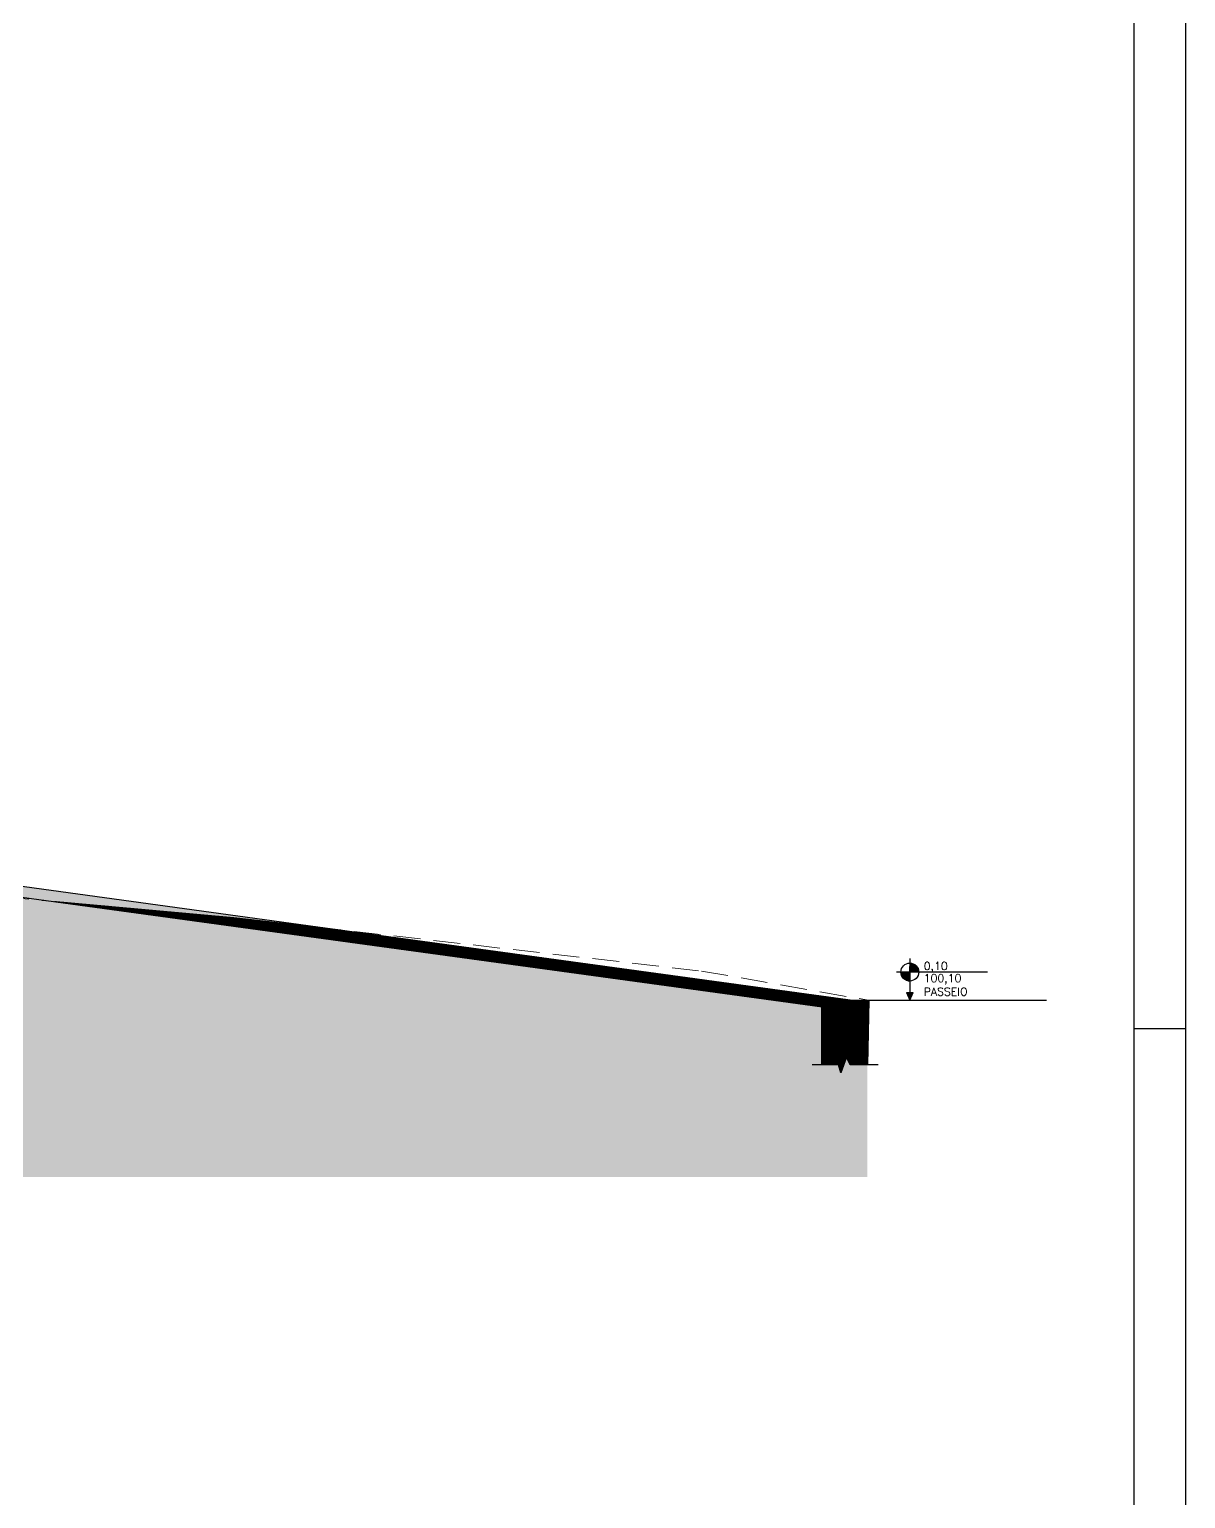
# Model space of a CAD drawing. Header units: inches. Extents: x 580771 to 672494, y 7715997 to 7829530.
# Drawn here: x 655520 to 656604, y 7717375 to 7718752 of the extents above; entities that cross this region are included whole.
import ezdxf

# ---------------------------------------------------------------- set-up
doc = ezdxf.new("R2010")
doc.units = ezdxf.units.IN
doc.header["$MEASUREMENT"] = 0
doc.linetypes.add('DASHED2', pattern=[0.375, 0.25, -0.125])
for name, color, linetype, lineweight in [('ARQ-01', 1, 'Continuous', 13), ('ARQ-06', 6, 'Continuous', 60), ('MEIO_FIO', 7, 'Continuous', 0)]:
    doc.layers.add(name, color=color, linetype=linetype, lineweight=lineweight)
for name, color, linetype in [('Block1', 1, 'Continuous'), ('NIVEL', 2, 'Continuous'), ('P01', 1, 'Continuous'), ('P02', 2, 'Continuous'), ('P06', 6, 'Continuous'), ('parede', 6, 'Continuous')]:
    doc.layers.add(name, color=color, linetype=linetype)
doc.styles.add('ROMANS', font='romans', dxfattribs={"height": 0.2})

# ---------------------------------------------------------------- blocks, each defined once
blk = doc.blocks.new('A0')
at = {"color": 0}
blk.add_lwpolyline([(2.5, 1), (2.5, 83.1), (117.9, 83.1), (117.9, 1)], close=True, dxfattribs=at)
at = {"layer": 'P02'}
blk.add_line((117.9, 29.7), (118.9, 29.7), dxfattribs=at)
blk.add_lwpolyline([(0, 0), (0, 84.1), (118.9, 84.1), (118.9, 0)], close=True, dxfattribs=at)
blk = doc.blocks.new('*X32')
at = {"color": 0}
for p, q in [((-1695, 3880), (-1692, 3880)), ((-1694.9, 3879), (-1692, 3879)), ((-1694.7, 3878), (-1692, 3878)), ((-1694.5, 3877), (-1692, 3877)), ((-1692, 3876), (-1692, 3880.7)), ((-1691, 3876), (-1691, 3880.7)), ((-1690, 3876), (-1690, 3880.7)), ((-1689, 3876), (-1689, 3880.7)), ((-1688, 3876), (-1688, 3880.7)), ((-1687, 3876), (-1687, 3880.7)), ((-1686, 3876), (-1686, 3880.7)), ((-1686, 3880), (-1683, 3880)), ((-1686, 3879), (-1683, 3879)), ((-1686, 3878), (-1683, 3878)), ((-1686, 3877), (-1683, 3877)), ((-1683, 3892), (-1680, 3892)), ((-1683, 3891), (-1680, 3891)), ((-1683, 3890), (-1680, 3890)), ((-1683, 3889), (-1680, 3889)), ((-1683, 3882), (-1683, 3888)), ((-1683, 3888), (-1680, 3888)), ((-1683, 3882), (-1680, 3882)), ((-1683, 3881), (-1680, 3881)), ((-1682, 3882), (-1682, 3888)), ((-1681, 3882), (-1681, 3888)), ((-1680, 3888), (-1680, 3892.3)), ((-1680, 3882), (-1680, 3888)), ((-1680, 3888), (-1674, 3888)), ((-1680, 3887), (-1674, 3887)), ((-1680, 3886), (-1674, 3886)), ((-1680, 3885), (-1674, 3885)), ((-1680, 3884), (-1674, 3884)), ((-1680, 3883), (-1674, 3883)), ((-1680, 3880.7), (-1680, 3882)), ((-1680, 3882), (-1674, 3882)), ((-1679, 3888), (-1679, 3892)), ((-1679, 3880.7), (-1679, 3882)), ((-1678, 3888), (-1678, 3891.6)), ((-1678, 3880.7), (-1678, 3882)), ((-1677, 3888), (-1677, 3891.1)), ((-1677, 3880.7), (-1677, 3882)), ((-1676, 3888), (-1676, 3890.4)), ((-1676, 3880.7), (-1676, 3882)), ((-1675, 3888), (-1675, 3889.6)), ((-1675, 3880.7), (-1675, 3882)), ((-1674, 3888), (-1674, 3888.6)), ((-1674, 3882), (-1674, 3888)), ((-1674, 3888), (-1673.5, 3888)), ((-1674, 3880.7), (-1674, 3882)), ((-1674, 3882), (-1671.1, 3882)), ((-1674, 3881), (-1671.1, 3881)), ((-1673, 3882), (-1673, 3887.2)), ((-1672, 3882), (-1672, 3885.4)), ((-1694.1, 3876), (-1692, 3876)), ((-1694, 3875.8), (-1694, 3876)), ((-1693, 3874), (-1693, 3876)), ((-1692, 3872.7), (-1692, 3876)), ((-1692, 3876), (-1686, 3876)), ((-1692, 3875), (-1686, 3875)), ((-1692, 3874), (-1686, 3874)), ((-1692, 3873), (-1686, 3873)), ((-1691.3, 3872), (-1686, 3872)), ((-1690.1, 3871), (-1686, 3871)), ((-1688.5, 3870), (-1686, 3870)), ((-1688, 3869.8), (-1688, 3870)), ((-1687, 3869.4), (-1687, 3870)), ((-1686, 3870), (-1686, 3876)), ((-1686, 3876), (-1683, 3876)), ((-1686, 3869.1), (-1686, 3870)), ((-1686, 3870), (-1683, 3870)), ((-1685.8, 3869), (-1683, 3869)), ((-1685, 3870), (-1685, 3876)), ((-1684, 3870), (-1684, 3876))]:
    blk.add_line(p, q, dxfattribs=at)
blk = doc.blocks.new('nível corte')
at = {"layer": 'NIVEL', "color": 2, "linetype": 'Continuous'}
for p, q in [((172038.5, 10236.2), (172038.5, 10197.3)), ((172111.3, 10223.6), (172025.9, 10223.6)), ((172035.5, 10204.3), (172038.5, 10197.3)), ((172035.5, 10204.3), (172041.5, 10204.3)), ((172038.5, 10197.3), (172041.5, 10204.3))]:
    blk.add_line(p, q, dxfattribs=at)
blk.add_circle((172038.5, 10223.6), 8.4, dxfattribs=at)
blk.add_solid([(172035.5, 10204.3), (172038.5, 10197.3), (172041.5, 10204.3), (172038.5, 10197.3)], dxfattribs=at)
at = {"layer": 'NIVEL', "color": 1, "linetype": 'Continuous', "xscale": 0.7000000000116415, "yscale": 0.7000000000116415, "zscale": 0.7000000000116415}
blk.add_blockref('*X32', (173216.6, 7507.1), dxfattribs=at)

msp = doc.modelspace()

# ---------------------------------------------------------------- hatches: boundary and pattern name
at = {"layer": 'ARQ-01'}
h = msp.add_hatch(dxfattribs=at)
h.set_pattern_fill('ANSI31', color=256)
h.set_pattern_definition([(45, (0, 0), (-0.0883883476483, 0.0883883476483), [])])
h.paths.add_polyline_path([(656306.492, 7717841.769), (656305.347, 7717841.969), (656290.204, 7717841.969), (655802.188, 7717908.896), (655712.519, 7717919.142), (655541.09, 7717934.609), (656263.099, 7717835.593), (656263.099, 7717781.081), (656278.515, 7717781.081), (656280.57, 7717773.655), (656285.965, 7717788.356), (656289.276, 7717781.081), (656305.347, 7717781.081)])
at = {"layer": 'Block1'}
h = msp.add_hatch(dxfattribs=at)
h.set_pattern_fill('EARTH', color=256, scale=150, angle=45, style=0, double=1)
h.paths.add_polyline_path([(656263.099, 7717835.593), (655541.09, 7717934.609), (655342.269, 7717952.548), (655342.269, 7717914.881), (655327.12, 7717914.881), (655325.065, 7717907.455), (655319.67, 7717922.157), (655316.358, 7717914.881), (655300.287, 7717914.881), (655300.287, 7717956.336), (655237.851, 7717961.969), (654392.269, 7717961.969), (654392.269, 7717917.458), (654376.197, 7717917.458), (654372.886, 7717924.733), (654367.491, 7717910.031), (654365.436, 7717917.458), (654350.02, 7717917.458), (654350.02, 7717971.969), (654042.25, 7717971.969), (654042.25, 7717917.458), (654026.179, 7717917.458), (654022.868, 7717924.733), (654017.472, 7717910.031), (654015.418, 7717917.458), (654000.002, 7717917.458), (654000.002, 7717971.969), (653226.006, 7717971.969), (653226.006, 7717917.458), (653209.935, 7717917.458), (653206.623, 7717924.733), (653201.228, 7717910.031), (653199.173, 7717917.458), (653183.758, 7717917.458), (653183.758, 7717971.969), (652591.883, 7717971.969), (652591.883, 7717917.458), (652575.812, 7717917.458), (652572.501, 7717924.733), (652567.105, 7717910.031), (652565.051, 7717917.458), (652549.635, 7717917.458), (652549.635, 7717971.969), (651924.517, 7717971.969), (651924.517, 7717912.458), (651908.446, 7717912.458), (651905.134, 7717919.733), (651899.739, 7717905.031), (651897.684, 7717912.458), (651882.269, 7717912.458), (651882.269, 7717956.969), (651326.079, 7717956.969), (651326.079, 7717902.458), (651310.008, 7717902.458), (651306.697, 7717909.733), (651301.301, 7717895.031), (651299.247, 7717902.458), (651283.831, 7717902.458), (651283.831, 7717676), (656305.347, 7717676), (656305.347, 7717781.081), (656289.276, 7717781.081), (656285.965, 7717788.356), (656280.57, 7717773.655), (656278.515, 7717781.081), (656263.099, 7717781.081)])
at = {"layer": 'P01'}
h = msp.add_hatch(dxfattribs=at)
h.set_pattern_fill('AR-CONC', color=256, scale=2)
h.set_pattern_definition([(50, (0, 0), (14.345203652, -1.2550427), [1.5, -16.5]), (355, (0, 0), (-2.775026672, 15.043842674), [1.2, -13.2]), (100.45144446, (1.195, -0.105), (11.570176935, 13.78879982), [1.27480384, -14.02284224]), (46.1842, (0, 4), (21.344826613, -3.310385616), [2.25, -24.75]), (96.6356355, (1.779, 3.724), (18.693238913, 19.482372015), [1.91220684, -21.0342752]), (351.184164, (0, 4), (18.6932389, 19.482372005), [1.8, -19.80000002]), (21, (2, 3), (11.938141042, -8.052377813), [1.5, -16.5]), (326, (2, 3), (4.866306638, 14.5030009), [1.2, -13.2]), (71.45144474, (2.995, 2.329), (16.804447535, 6.450623056), [1.2748038, -14.02284224]), (37.5, (0, 0), (0.2431971063, 6.6578770766), [0, -13.04, 0, -13.4, 0, -13.25]), (7.5, (0, 0), (5.261390749, 7.8882342376), [0, -7.64, 0, -12.74, 0, -5.05]), (327.5, (-4.46, 0), (10.6764487234, -0.4510974347), [0, -5, 0, -15.6, 0, -20.7]), (317.5, (-6.46, 0), (11.663723387, 2.002099647), [0, -6.5, 0, -10.36, 0, -14.7])])
h.paths.add_polyline_path([(655342.269, 7717971.969), (655342.269, 7717961.875), (655541.09, 7717934.609), (655712.519, 7717919.142), (655802.188, 7717908.896)])
h.paths.add_polyline_path([(655342.269, 7717971.969), (655123.767, 7717971.969), (655158.355, 7717969.142), (655237.851, 7717961.969), (655341.586, 7717961.969), (655342.269, 7717961.875)])
h.paths.add_polyline_path([(655158.355, 7717969.142), (655123.767, 7717971.969), (654392.269, 7717971.969), (654392.269, 7717961.969), (655237.851, 7717961.969)])

# ---------------------------------------------------------------- linework, layer by layer
at = {"layer": 'ARQ-06'}
for p, q in [((656306.492, 7717841.769), (656305.347, 7717781.081)), ((656263.099, 7717781.081), (656263.099, 7717835.593))]:
    msp.add_line(p, q, dxfattribs=at)
at = {"layer": 'Block1'}
msp.add_lwpolyline([(656315.48, 7717781.081), (656289.276, 7717781.081), (656285.965, 7717788.356), (656280.57, 7717773.655), (656278.515, 7717781.081), (656253.715, 7717781.081)], dxfattribs=at)
at = {"layer": 'MEIO_FIO', "color": 2, "linetype": 'DASHED2', "ltscale": 100}
msp.add_lwpolyline([(651279.719, 7718201.681), (651955.145, 7718169.142), (653221.838, 7718119.142), (653848.674, 7718069.142), (654546.687, 7718019.142), (655158.355, 7717969.142), (655712.519, 7717919.142), (656150.097, 7717869.142), (656306.492, 7717841.769)], dxfattribs=at)
at = {"layer": 'parede'}
for p, q in [((655340.91, 7717962.062), (656263.099, 7717835.593)), ((655342.269, 7717971.969), (656290.204, 7717841.969)), ((656290.204, 7717841.969), (656473.461, 7717841.969))]:
    msp.add_line(p, q, dxfattribs=at)

# ---------------------------------------------------------------- block references
at = {"xscale": 48.51000000000931, "yscale": 48.51000000000931, "zscale": 48.51000000000931}
msp.add_blockref('A0', (650836.028, 7716374.704), dxfattribs=at)
at = {"layer": 'P06'}
msp.add_blockref('nível corte', (484306.804, 7707644.624), dxfattribs=at)

# ---------------------------------------------------------------- texts
at = {"layer": 'NIVEL', "style": 'ROMANS'}
for s, p in [('0,10', (656358.339, 7717870.177)), ('100,10', (656358.288, 7717858.729)), ('PASSEIO', (656358.288, 7717846.065))]:
    msp.add_text(s, height=7.5, dxfattribs=at).set_placement(p)

doc.saveas('drawing.dxf')
